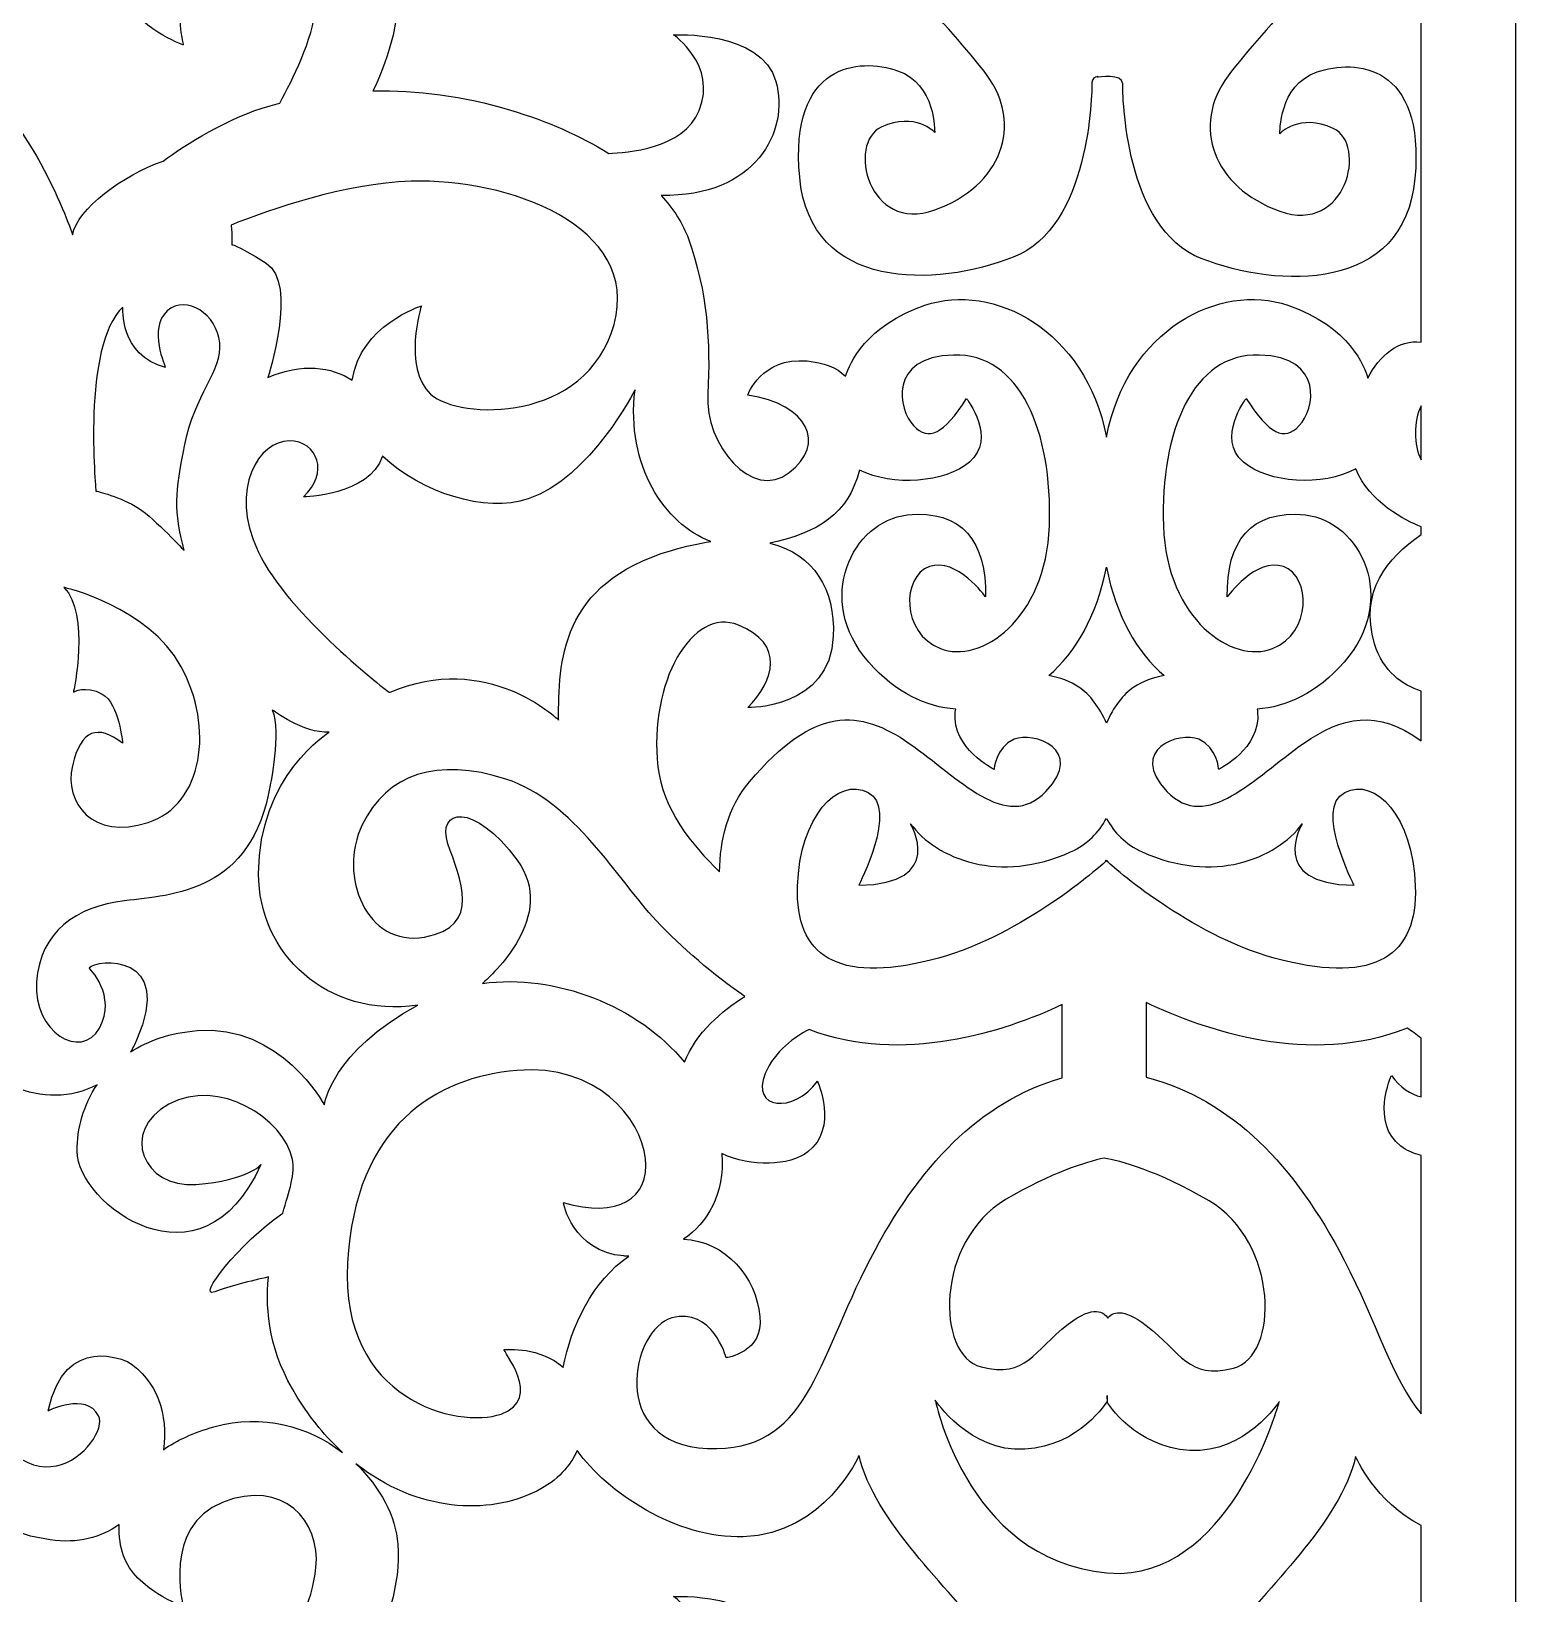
# Model space of a CAD drawing. Header units: centimetres. Extents: x -27.5 to -15.8, y -2.4 to 9.5.
# Drawn here: x -23.952 to -21.897, y -0.72 to 1.443 of the extents above; entities that cross this region are included whole.
import ezdxf

# ---------------------------------------------------------------- set-up
doc = ezdxf.new("R2010")
doc.units = ezdxf.units.CM
doc.header["$MEASUREMENT"] = 0
doc.layers.add('layer 1', color=7, linetype='Continuous')

msp = doc.modelspace()

# ---------------------------------------------------------------- linework, layer by layer
at = {"layer": 'layer 1', "color": 250}
for points, knots in [([(-21.89665, -2.43716), (-21.89665, -2.43716), (-27.5, -2.43716), (-27.5, -2.43716), (-27.5, -2.43716), (-27.5, -2.43716), (-27.5, 9.5), (-27.5, 9.5), (-27.5, 9.5), (-27.5, 9.5), (-21.89665, 9.5), (-21.89665, 9.5), (-21.89665, 9.5), (-21.89665, 9.5), (-21.89665, -2.43716), (-21.89665, -2.43716)], [0, 0, 0, 0, 0.2, 0.2, 0.2, 0.2, 0.4, 0.4, 0.4, 0.4, 0.6, 0.6, 0.6, 0.6, 1, 1, 1, 1]), ([(-22.02772, 1.53902), (-22.02772, 1.53902), (-22.02772, 1.01259), (-22.02772, 1.01259), (-22.02772, 1.01259), (-22.05931, 1.01693), (-22.08468, 0.99401), (-22.10155, 0.96295), (-22.10155, 0.96295), (-22.10532, 0.97703), (-22.1256, 1.03428), (-22.21207, 1.06376), (-22.21207, 1.06376), (-22.3067, 1.09599), (-22.43469, 1.0297), (-22.46329, 0.88135), (-22.46329, 0.88135), (-22.49188, 1.0297), (-22.61989, 1.09599), (-22.71449, 1.06376), (-22.71449, 1.06376), (-22.7963, 1.03587), (-22.81891, 0.98314), (-22.82429, 0.9656), (-22.82429, 0.9656), (-22.83716, 0.97761), (-22.85491, 0.98468), (-22.87766, 0.98662), (-22.87766, 0.98662), (-22.94131, 0.9921), (-22.9598, 0.93932), (-22.9598, 0.93932), (-22.9598, 0.93932), (-22.87559, 0.92659), (-22.85096, 0.87202), (-22.9023, 0.83199), (-22.9023, 0.83199), (-22.95365, 0.79199), (-23.01935, 0.8702), (-23.01527, 0.94116), (-23.01527, 0.94116), (-23.01115, 1.01209), (-23.01527, 1.08122), (-23.04194, 1.15583), (-23.04194, 1.15583), (-23.04937, 1.17655), (-23.06236, 1.19673), (-23.07986, 1.21584), (-23.07986, 1.21584), (-22.94843, 1.21345), (-22.90179, 1.3048), (-22.92074, 1.37359), (-22.92074, 1.37359), (-22.94043, 1.44511), (-23.06253, 1.43814), (-23.06253, 1.43814), (-23.06253, 1.43814), (-23.06253, 1.43814), (-23.00149, 1.39625), (-23.02711, 1.33346), (-23.02711, 1.33346), (-23.04878, 1.28031), (-23.12817, 1.27462), (-23.15215, 1.27414), (-23.15215, 1.27414), (-23.19126, 1.29835), (-23.23786, 1.31892), (-23.28837, 1.33408), (-23.28837, 1.33408), (-23.35364, 1.3537), (-23.4184, 1.36161), (-23.47865, 1.36058), (-23.47865, 1.36058), (-23.46121, 1.39686), (-23.43997, 1.45397), (-23.44419, 1.51059), (-23.44419, 1.51059), (-23.45112, 1.60426), (-23.56802, 1.71023), (-23.69878, 1.67327), (-23.69878, 1.67327), (-23.72782, 1.66507), (-23.75095, 1.65401), (-23.7692, 1.64126), (-23.7692, 1.64126), (-23.76154, 1.69), (-23.77647, 1.74033), (-23.81863, 1.76584), (-23.81863, 1.76584), (-23.81863, 1.76584), (-23.9057, 1.80769), (-23.9281, 1.69751), (-23.9281, 1.69751), (-23.9281, 1.69751), (-23.87586, 1.72394), (-23.85844, 1.69089), (-23.85844, 1.69089), (-23.84102, 1.65784), (-23.96792, 1.51236), (-24.05002, 1.77023), (-24.05002, 1.77023), (-24.05002, 1.77023), (-24.07988, 1.97741), (-24.14208, 2.03692), (-24.14208, 2.03692), (-24.2043, 2.09644), (-24.24161, 2.16037), (-24.20678, 2.22649), (-24.20678, 2.22649), (-24.17395, 2.28885), (-24.1256, 2.31785), (-24.05137, 2.30803), (-24.05137, 2.30803), (-24.057, 2.28394), (-24.05831, 2.25893), (-24.05233, 2.23451), (-24.05233, 2.23451), (-24.03207, 2.15163), (-23.93132, 2.11073), (-23.86062, 2.14915), (-23.86062, 2.14915), (-23.8794, 2.12097), (-23.88822, 2.08826), (-23.88822, 2.05736), (-23.88822, 2.05736), (-23.88822, 1.98373), (-23.71548, 1.85526), (-23.634, 2.03859), (-23.634, 2.03859), (-23.634, 2.03859), (-23.6503, 2.01695), (-23.72362, 2.01116), (-23.72362, 2.01116), (-23.79697, 2.00539), (-23.82956, 2.08477), (-23.76111, 2.12231), (-23.76111, 2.12231), (-23.69266, 2.15985), (-23.6014, 2.10211), (-23.59001, 2.04581), (-23.59001, 2.04581), (-23.58629, 2.02746), (-23.59432, 2.0022), (-23.6036, 1.97127), (-23.6036, 1.97127), (-23.66311, 1.93058), (-23.72457, 1.85182), (-23.69757, 1.86248), (-23.69757, 1.86248), (-23.67959, 1.86955), (-23.64626, 1.87772), (-23.6232, 1.88297), (-23.6232, 1.88297), (-23.62814, 1.83399), (-23.6216, 1.7778), (-23.58349, 1.7167), (-23.58349, 1.7167), (-23.48897, 1.5651), (-23.34201, 1.54097), (-23.25178, 1.58662), (-23.25178, 1.58662), (-23.22275, 1.60131), (-23.20532, 1.62132), (-23.19605, 1.64266), (-23.19605, 1.64266), (-23.15486, 1.58511), (-23.05901, 1.5202), (-22.96596, 1.5232), (-22.96596, 1.5232), (-22.85301, 1.52685), (-22.80577, 1.63599), (-22.80577, 1.63599), (-22.80577, 1.63599), (-22.78525, 1.54504), (-22.68052, 1.45226), (-22.62916, 1.38313), (-22.62916, 1.38313), (-22.57782, 1.31401), (-22.60863, 1.2285), (-22.70105, 1.19573), (-22.70105, 1.19573), (-22.79346, 1.16299), (-22.82222, 1.28852), (-22.77498, 1.31037), (-22.77498, 1.31037), (-22.72777, 1.3322), (-22.70105, 1.30308), (-22.70105, 1.30308), (-22.70105, 1.30308), (-22.70105, 1.30308), (-22.699, 1.3704), (-22.75239, 1.38858), (-22.75239, 1.38858), (-22.80577, 1.40678), (-22.9023, 1.3995), (-22.88793, 1.24123), (-22.88793, 1.24123), (-22.87354, 1.08295), (-22.699, 1.08843), (-22.5922, 1.13027), (-22.5922, 1.13027), (-22.48541, 1.1721), (-22.48335, 1.35768), (-22.48335, 1.37221), (-22.48335, 1.37221), (-22.48335, 1.37671), (-22.47999, 1.37931), (-22.47536, 1.38075), (-22.47536, 1.38075), (-22.47536, 1.38075), (-22.47569, 1.37956), (-22.47569, 1.37956), (-22.47569, 1.37956), (-22.47569, 1.37956), (-22.44078, 1.38503), (-22.44078, 1.37046), (-22.44078, 1.37046), (-22.44078, 1.35593), (-22.43873, 1.17036), (-22.33194, 1.12852), (-22.33194, 1.12852), (-22.22516, 1.08667), (-22.05059, 1.0812), (-22.03621, 1.23948), (-22.03621, 1.23948), (-22.02183, 1.39775), (-22.11835, 1.40503), (-22.17176, 1.38683), (-22.17176, 1.38683), (-22.22516, 1.36865), (-22.22309, 1.30135), (-22.22309, 1.30135), (-22.22309, 1.30135), (-22.22309, 1.30135), (-22.1964, 1.33045), (-22.14917, 1.30861), (-22.14917, 1.30861), (-22.10194, 1.28679), (-22.1307, 1.16126), (-22.22309, 1.19401), (-22.22309, 1.19401), (-22.31552, 1.22675), (-22.34631, 1.31225), (-22.29498, 1.38138), (-22.29498, 1.38138), (-22.24364, 1.45053), (-22.1389, 1.54329), (-22.11835, 1.63426), (-22.11835, 1.63426), (-22.11835, 1.63426), (-22.09088, 1.57077), (-22.02772, 1.53902)], [0, 0, 0, 0, 0.015625, 0.015625, 0.015625, 0.015625, 0.03125, 0.03125, 0.03125, 0.03125, 0.046875, 0.046875, 0.046875, 0.046875, 0.0625, 0.0625, 0.0625, 0.0625, 0.078125, 0.078125, 0.078125, 0.078125, 0.09375, 0.09375, 0.09375, 0.09375, 0.109375, 0.109375, 0.109375, 0.109375, 0.125, 0.125, 0.125, 0.125, 0.140625, 0.140625, 0.140625, 0.140625, 0.15625, 0.15625, 0.15625, 0.15625, 0.171875, 0.171875, 0.171875, 0.171875, 0.1875, 0.1875, 0.1875, 0.1875, 0.203125, 0.203125, 0.203125, 0.203125, 0.21875, 0.21875, 0.21875, 0.21875, 0.234375, 0.234375, 0.234375, 0.234375, 0.25, 0.25, 0.25, 0.25, 0.265625, 0.265625, 0.265625, 0.265625, 0.28125, 0.28125, 0.28125, 0.28125, 0.296875, 0.296875, 0.296875, 0.296875, 0.3125, 0.3125, 0.3125, 0.3125, 0.328125, 0.328125, 0.328125, 0.328125, 0.34375, 0.34375, 0.34375, 0.34375, 0.359375, 0.359375, 0.359375, 0.359375, 0.375, 0.375, 0.375, 0.375, 0.390625, 0.390625, 0.390625, 0.390625, 0.40625, 0.40625, 0.40625, 0.40625, 0.421875, 0.421875, 0.421875, 0.421875, 0.4375, 0.4375, 0.4375, 0.4375, 0.453125, 0.453125, 0.453125, 0.453125, 0.46875, 0.46875, 0.46875, 0.46875, 0.484375, 0.484375, 0.484375, 0.484375, 0.5, 0.5, 0.5, 0.5, 0.515625, 0.515625, 0.515625, 0.515625, 0.53125, 0.53125, 0.53125, 0.53125, 0.546875, 0.546875, 0.546875, 0.546875, 0.5625, 0.5625, 0.5625, 0.5625, 0.578125, 0.578125, 0.578125, 0.578125, 0.59375, 0.59375, 0.59375, 0.59375, 0.609375, 0.609375, 0.609375, 0.609375, 0.625, 0.625, 0.625, 0.625, 0.640625, 0.640625, 0.640625, 0.640625, 0.65625, 0.65625, 0.65625, 0.65625, 0.671875, 0.671875, 0.671875, 0.671875, 0.6875, 0.6875, 0.6875, 0.6875, 0.703125, 0.703125, 0.703125, 0.703125, 0.71875, 0.71875, 0.71875, 0.71875, 0.734375, 0.734375, 0.734375, 0.734375, 0.75, 0.75, 0.75, 0.75, 0.765625, 0.765625, 0.765625, 0.765625, 0.78125, 0.78125, 0.78125, 0.78125, 0.796875, 0.796875, 0.796875, 0.796875, 0.8125, 0.8125, 0.8125, 0.8125, 0.828125, 0.828125, 0.828125, 0.828125, 0.84375, 0.84375, 0.84375, 0.84375, 0.859375, 0.859375, 0.859375, 0.859375, 0.875, 0.875, 0.875, 0.875, 0.890625, 0.890625, 0.890625, 0.890625, 0.90625, 0.90625, 0.90625, 0.90625, 0.921875, 0.921875, 0.921875, 0.921875, 0.9375, 0.9375, 0.9375, 0.9375, 0.953125, 0.953125, 0.953125, 0.953125, 0.96875, 0.96875, 0.96875, 0.96875, 1, 1, 1, 1]), ([(-24.45203, 1.54068), (-24.44704, 1.53867), (-24.44176, 1.53683), (-24.43617, 1.53524), (-24.43617, 1.53524), (-24.30941, 1.49909), (-24.15045, 1.58662), (-24.09459, 1.67228), (-24.09459, 1.67228), (-24.09459, 1.67228), (-24.07739, 1.54099), (-23.92562, 1.51894), (-23.92562, 1.51894), (-23.88725, 1.51338), (-23.85494, 1.52248), (-23.8297, 1.54015), (-23.8297, 1.54015), (-23.83093, 1.52289), (-23.82844, 1.50704), (-23.824, 1.49458), (-23.824, 1.49458), (-23.8073, 1.44773), (-23.74123, 1.42419), (-23.74123, 1.42419), (-23.74123, 1.42419), (-23.74123, 1.42419), (-23.77075, 1.53508), (-23.68688, 1.56854), (-23.68688, 1.56854), (-23.60302, 1.60203), (-23.55114, 1.54283), (-23.55751, 1.47842), (-23.55751, 1.47842), (-23.56234, 1.42964), (-23.58981, 1.37707), (-23.6077, 1.34373), (-23.6077, 1.34373), (-23.61218, 1.34258), (-23.61659, 1.34139), (-23.62096, 1.34014), (-23.62096, 1.34014), (-23.68154, 1.32274), (-23.73778, 1.28625), (-23.7692, 1.26329), (-23.7692, 1.26329), (-23.82429, 1.24481), (-23.88833, 1.19659), (-23.89458, 1.16152), (-23.89458, 1.16152), (-23.89458, 1.16152), (-23.95504, 1.34547), (-24.06806, 1.40133), (-24.06806, 1.40133), (-24.12211, 1.42808), (-24.18336, 1.41644), (-24.23891, 1.38303), (-24.23891, 1.38303), (-24.23947, 1.40295), (-24.2495, 1.42255), (-24.27535, 1.43933), (-24.27535, 1.43933), (-24.27535, 1.43933), (-24.24549, 1.3732), (-24.30271, 1.34675), (-24.30271, 1.34675), (-24.35994, 1.3203), (-24.49183, 1.35557), (-24.50178, 1.41728), (-24.50178, 1.41728), (-24.51161, 1.47834), (-24.45328, 1.53939), (-24.45203, 1.54068)], [0, 0, 0, 0, 0.0526316, 0.0526316, 0.0526316, 0.0526316, 0.1052632, 0.1052632, 0.1052632, 0.1052632, 0.1578947, 0.1578947, 0.1578947, 0.1578947, 0.2105263, 0.2105263, 0.2105263, 0.2105263, 0.2631579, 0.2631579, 0.2631579, 0.2631579, 0.3157895, 0.3157895, 0.3157895, 0.3157895, 0.3684211, 0.3684211, 0.3684211, 0.3684211, 0.4210526, 0.4210526, 0.4210526, 0.4210526, 0.4736842, 0.4736842, 0.4736842, 0.4736842, 0.5263158, 0.5263158, 0.5263158, 0.5263158, 0.5789474, 0.5789474, 0.5789474, 0.5789474, 0.6315789, 0.6315789, 0.6315789, 0.6315789, 0.6842105, 0.6842105, 0.6842105, 0.6842105, 0.7368421, 0.7368421, 0.7368421, 0.7368421, 0.7894737, 0.7894737, 0.7894737, 0.7894737, 0.8421053, 0.8421053, 0.8421053, 0.8421053, 0.8947368, 0.8947368, 0.8947368, 0.8947368, 1, 1, 1, 1]), ([(-23.50725, 0.96), (-23.53613, 0.97865), (-23.57686, 0.98437), (-23.62431, 0.96385), (-23.62431, 0.96385), (-23.62431, 0.96385), (-23.58182, 1.09402), (-23.6265, 1.12195), (-23.6265, 1.12195), (-23.67117, 1.14988), (-23.67381, 1.14757), (-23.67381, 1.14757), (-23.67381, 1.14757), (-23.67381, 1.14757), (-23.67358, 1.15899), (-23.67487, 1.1749), (-23.67487, 1.1749), (-23.62085, 1.19656), (-23.51792, 1.23266), (-23.42568, 1.23558), (-23.42568, 1.23558), (-23.29321, 1.23976), (-23.10713, 1.1741), (-23.14497, 1.0372), (-23.14497, 1.0372), (-23.18282, 0.90028), (-23.35945, 0.9045), (-23.39885, 0.94081), (-23.39885, 0.94081), (-23.43828, 0.97713), (-23.4116, 1.06302), (-23.4116, 1.06302), (-23.4116, 1.06302), (-23.4116, 1.06302), (-23.49644, 1.03597), (-23.50725, 0.96)], [0, 0, 0, 0, 0.1, 0.1, 0.1, 0.1, 0.2, 0.2, 0.2, 0.2, 0.3, 0.3, 0.3, 0.3, 0.4, 0.4, 0.4, 0.4, 0.5, 0.5, 0.5, 0.5, 0.6, 0.6, 0.6, 0.6, 0.7, 0.7, 0.7, 0.7, 0.8, 0.8, 0.8, 0.8, 1, 1, 1, 1]), ([(-23.86218, 0.80656), (-23.86218, 0.80656), (-23.88186, 1.00894), (-23.82475, 1.06128), (-23.82475, 1.06128), (-23.82475, 1.06128), (-23.83011, 0.99465), (-23.76585, 0.97744), (-23.76585, 0.97744), (-23.76585, 0.97744), (-23.79011, 1.03224), (-23.76343, 1.05588), (-23.76343, 1.05588), (-23.73676, 1.0795), (-23.69431, 1.05051), (-23.69067, 1.01183), (-23.69067, 1.01183), (-23.68703, 0.97318), (-23.72583, 0.93986), (-23.73916, 0.87112), (-23.73916, 0.87112), (-23.75253, 0.80237), (-23.75457, 0.7802), (-23.73982, 0.72399), (-23.73982, 0.72399), (-23.73982, 0.72399), (-23.77966, 0.76712), (-23.80326, 0.78281), (-23.80326, 0.78281), (-23.82687, 0.7985), (-23.86218, 0.80656), (-23.86218, 0.80656)], [0, 0, 0, 0, 0.1111111, 0.1111111, 0.1111111, 0.1111111, 0.2222222, 0.2222222, 0.2222222, 0.2222222, 0.3333333, 0.3333333, 0.3333333, 0.3333333, 0.4444444, 0.4444444, 0.4444444, 0.4444444, 0.5555556, 0.5555556, 0.5555556, 0.5555556, 0.6666667, 0.6666667, 0.6666667, 0.6666667, 0.7777778, 0.7777778, 0.7777778, 0.7777778, 1, 1, 1, 1]), ([(-22.99879, 0.27942), (-23.03767, 0.31623), (-23.07783, 0.36722), (-23.08422, 0.42476), (-23.08422, 0.42476), (-23.09711, 0.54084), (-23.03696, 0.6474), (-22.97251, 0.62077), (-22.97251, 0.62077), (-22.90806, 0.59413), (-22.92311, 0.54465), (-22.95962, 0.50657), (-22.95962, 0.50657), (-22.95962, 0.50657), (-22.84578, 0.50468), (-22.84147, 0.60553), (-22.84147, 0.60553), (-22.83873, 0.66992), (-22.86773, 0.71909), (-22.92925, 0.73438), (-22.92925, 0.73438), (-22.86273, 0.74866), (-22.82061, 0.77435), (-22.8053, 0.83555), (-22.8053, 0.83555), (-22.75916, 0.8124), (-22.68606, 0.8181), (-22.65305, 0.84639), (-22.65305, 0.84639), (-22.6145, 0.87948), (-22.65678, 0.93456), (-22.65678, 0.93456), (-22.65678, 0.93456), (-22.68913, 0.88498), (-22.70903, 0.87507), (-22.73019, 0.89709), (-22.73019, 0.89709), (-22.75133, 0.91913), (-22.76632, 0.99217), (-22.67485, 0.99486), (-22.67485, 0.99486), (-22.58339, 0.99758), (-22.53766, 0.88954), (-22.54222, 0.75856), (-22.54222, 0.75856), (-22.5468, 0.62754), (-22.63827, 0.56678), (-22.69316, 0.5884), (-22.69316, 0.5884), (-22.74804, 0.61001), (-22.74652, 0.68833), (-22.7084, 0.70185), (-22.7084, 0.70185), (-22.67028, 0.71533), (-22.63066, 0.65996), (-22.63066, 0.65996), (-22.63066, 0.65996), (-22.62913, 0.73559), (-22.66266, 0.7815), (-22.7389, 0.77339), (-22.7389, 0.77339), (-22.81511, 0.7653), (-22.86846, 0.65591), (-22.79225, 0.56948), (-22.79225, 0.56948), (-22.75433, 0.52649), (-22.71263, 0.50723), (-22.67183, 0.50471), (-22.67183, 0.50471), (-22.67216, 0.50326), (-22.67241, 0.50183), (-22.67255, 0.50034), (-22.67255, 0.50034), (-22.67744, 0.4498), (-22.61877, 0.42096), (-22.61877, 0.42096), (-22.61877, 0.42096), (-22.61877, 0.42096), (-22.61715, 0.45126), (-22.59108, 0.46279), (-22.59108, 0.46279), (-22.565, 0.47436), (-22.49166, 0.44837), (-22.54707, 0.39062), (-22.54707, 0.39062), (-22.60249, 0.33289), (-22.66746, 0.40955), (-22.73621, 0.45712), (-22.73621, 0.45712), (-22.80495, 0.50468), (-22.86724, 0.51041), (-22.95748, 0.40384), (-22.95748, 0.40384), (-22.9878, 0.36799), (-22.99824, 0.32316), (-22.99879, 0.27942)], [0, 0, 0, 0, 0.04, 0.04, 0.04, 0.04, 0.08, 0.08, 0.08, 0.08, 0.12, 0.12, 0.12, 0.12, 0.16, 0.16, 0.16, 0.16, 0.2, 0.2, 0.2, 0.2, 0.24, 0.24, 0.24, 0.24, 0.28, 0.28, 0.28, 0.28, 0.32, 0.32, 0.32, 0.32, 0.36, 0.36, 0.36, 0.36, 0.4, 0.4, 0.4, 0.4, 0.44, 0.44, 0.44, 0.44, 0.48, 0.48, 0.48, 0.48, 0.52, 0.52, 0.52, 0.52, 0.56, 0.56, 0.56, 0.56, 0.6, 0.6, 0.6, 0.6, 0.64, 0.64, 0.64, 0.64, 0.68, 0.68, 0.68, 0.68, 0.72, 0.72, 0.72, 0.72, 0.76, 0.76, 0.76, 0.76, 0.8, 0.8, 0.8, 0.8, 0.84, 0.84, 0.84, 0.84, 0.88, 0.88, 0.88, 0.88, 0.92, 0.92, 0.92, 0.92, 1, 1, 1, 1]), ([(-22.02772, 0.75683), (-22.02772, 0.75683), (-22.02772, 0.74628), (-22.02772, 0.74628), (-22.02772, 0.74628), (-22.07459, 0.71335), (-22.11345, 0.66859), (-22.09202, 0.59505), (-22.09202, 0.59505), (-22.08069, 0.55615), (-22.05292, 0.53801), (-22.02772, 0.52962), (-22.02772, 0.52962), (-22.02772, 0.52962), (-22.02772, 0.46064), (-22.02772, 0.46064), (-22.02772, 0.46064), (-22.08853, 0.50548), (-22.13756, 0.49367), (-22.19038, 0.45712), (-22.19038, 0.45712), (-22.25913, 0.40955), (-22.32411, 0.33289), (-22.3795, 0.39062), (-22.3795, 0.39062), (-22.43492, 0.44837), (-22.36157, 0.47436), (-22.33551, 0.46279), (-22.33551, 0.46279), (-22.30945, 0.45126), (-22.30781, 0.42096), (-22.30781, 0.42096), (-22.30781, 0.42096), (-22.30781, 0.42096), (-22.24915, 0.4498), (-22.25404, 0.50034), (-22.25404, 0.50034), (-22.25418, 0.50183), (-22.25442, 0.50326), (-22.25474, 0.50471), (-22.25474, 0.50471), (-22.21397, 0.50723), (-22.17226, 0.52649), (-22.13434, 0.56948), (-22.13434, 0.56948), (-22.05813, 0.65591), (-22.11147, 0.7653), (-22.1877, 0.77339), (-22.1877, 0.77339), (-22.26393, 0.7815), (-22.29745, 0.73559), (-22.29593, 0.65996), (-22.29593, 0.65996), (-22.29593, 0.65996), (-22.2563, 0.71533), (-22.21819, 0.70185), (-22.21819, 0.70185), (-22.18008, 0.68833), (-22.17855, 0.61001), (-22.23344, 0.5884), (-22.23344, 0.5884), (-22.28832, 0.56678), (-22.37978, 0.62754), (-22.38436, 0.75856), (-22.38436, 0.75856), (-22.38893, 0.88954), (-22.3432, 0.99758), (-22.25172, 0.99486), (-22.25172, 0.99486), (-22.16025, 0.99217), (-22.17525, 0.91913), (-22.19641, 0.89709), (-22.19641, 0.89709), (-22.21754, 0.87507), (-22.23745, 0.88498), (-22.26981, 0.93456), (-22.26981, 0.93456), (-22.26981, 0.93456), (-22.31211, 0.87948), (-22.27353, 0.84639), (-22.27353, 0.84639), (-22.23972, 0.81741), (-22.16379, 0.81215), (-22.11793, 0.83733), (-22.11793, 0.83733), (-22.09956, 0.79082), (-22.04925, 0.76571), (-22.02772, 0.75683)], [0, 0, 0, 0, 0.0434783, 0.0434783, 0.0434783, 0.0434783, 0.0869565, 0.0869565, 0.0869565, 0.0869565, 0.1304348, 0.1304348, 0.1304348, 0.1304348, 0.173913, 0.173913, 0.173913, 0.173913, 0.2173913, 0.2173913, 0.2173913, 0.2173913, 0.2608696, 0.2608696, 0.2608696, 0.2608696, 0.3043478, 0.3043478, 0.3043478, 0.3043478, 0.3478261, 0.3478261, 0.3478261, 0.3478261, 0.3913043, 0.3913043, 0.3913043, 0.3913043, 0.4347826, 0.4347826, 0.4347826, 0.4347826, 0.4782609, 0.4782609, 0.4782609, 0.4782609, 0.5217391, 0.5217391, 0.5217391, 0.5217391, 0.5652174, 0.5652174, 0.5652174, 0.5652174, 0.6086957, 0.6086957, 0.6086957, 0.6086957, 0.6521739, 0.6521739, 0.6521739, 0.6521739, 0.6956522, 0.6956522, 0.6956522, 0.6956522, 0.7391304, 0.7391304, 0.7391304, 0.7391304, 0.7826087, 0.7826087, 0.7826087, 0.7826087, 0.826087, 0.826087, 0.826087, 0.826087, 0.8695652, 0.8695652, 0.8695652, 0.8695652, 0.9130435, 0.9130435, 0.9130435, 0.9130435, 1, 1, 1, 1]), ([(-23.01076, 0.7365), (-23.02769, 0.73409), (-23.04592, 0.73008), (-23.06545, 0.72431), (-23.06545, 0.72431), (-23.22013, 0.67864), (-23.22171, 0.56937), (-23.22171, 0.48946), (-23.22171, 0.48946), (-23.22171, 0.48946), (-23.32053, 0.58653), (-23.45588, 0.52753), (-23.45588, 0.52753), (-23.45588, 0.52753), (-23.59601, 0.63404), (-23.63763, 0.72289), (-23.63763, 0.72289), (-23.67928, 0.81173), (-23.63492, 0.87597), (-23.59476, 0.87597), (-23.59476, 0.87597), (-23.55462, 0.87597), (-23.53926, 0.83097), (-23.57468, 0.79858), (-23.57468, 0.79858), (-23.57468, 0.79858), (-23.48465, 0.79949), (-23.46527, 0.85463), (-23.46527, 0.85463), (-23.41247, 0.8043), (-23.32273, 0.7757), (-23.26373, 0.79561), (-23.26373, 0.79561), (-23.17748, 0.82473), (-23.11589, 0.94659), (-23.11589, 0.94659), (-23.11589, 0.94659), (-23.12853, 0.84144), (-23.07533, 0.76114), (-23.01076, 0.7365)], [0, 0, 0, 0, 0.0909091, 0.0909091, 0.0909091, 0.0909091, 0.1818182, 0.1818182, 0.1818182, 0.1818182, 0.2727273, 0.2727273, 0.2727273, 0.2727273, 0.3636364, 0.3636364, 0.3636364, 0.3636364, 0.4545455, 0.4545455, 0.4545455, 0.4545455, 0.5454545, 0.5454545, 0.5454545, 0.5454545, 0.6363636, 0.6363636, 0.6363636, 0.6363636, 0.7272727, 0.7272727, 0.7272727, 0.7272727, 0.8181818, 0.8181818, 0.8181818, 0.8181818, 1, 1, 1, 1]), ([(-22.02772, 0.92438), (-22.02772, 0.92438), (-22.02772, 0.84992), (-22.02772, 0.84992), (-22.02772, 0.84992), (-22.03818, 0.87006), (-22.03798, 0.90344), (-22.02772, 0.92438)], [0, 0, 0, 0, 0.3333333, 0.3333333, 0.3333333, 0.3333333, 1, 1, 1, 1]), ([(-22.46329, 0.70111), (-22.47669, 0.63282), (-22.50603, 0.58274), (-22.54312, 0.55113), (-22.54312, 0.55113), (-22.52787, 0.5482), (-22.51351, 0.54292), (-22.50144, 0.53498), (-22.50144, 0.53498), (-22.48606, 0.52486), (-22.4727, 0.50685), (-22.46329, 0.4851), (-22.46329, 0.4851), (-22.45388, 0.50685), (-22.44053, 0.52486), (-22.42514, 0.53498), (-22.42514, 0.53498), (-22.41308, 0.54292), (-22.39871, 0.5482), (-22.38347, 0.55113), (-22.38347, 0.55113), (-22.42055, 0.58274), (-22.44988, 0.63282), (-22.46329, 0.70111)], [0, 0, 0, 0, 0.1428571, 0.1428571, 0.1428571, 0.1428571, 0.2857143, 0.2857143, 0.2857143, 0.2857143, 0.4285714, 0.4285714, 0.4285714, 0.4285714, 0.5714286, 0.5714286, 0.5714286, 0.5714286, 0.7142857, 0.7142857, 0.7142857, 0.7142857, 1, 1, 1, 1]), ([(-23.89325, 0.52796), (-23.89325, 0.52796), (-23.86965, 0.63645), (-23.90655, 0.67305), (-23.90655, 0.67305), (-23.90655, 0.67305), (-23.78999, 0.6469), (-23.74425, 0.56325), (-23.74425, 0.56325), (-23.69849, 0.4796), (-23.71326, 0.37243), (-23.78999, 0.34758), (-23.78999, 0.34758), (-23.8667, 0.32277), (-23.90655, 0.37504), (-23.89474, 0.42602), (-23.89474, 0.42602), (-23.88293, 0.477), (-23.85932, 0.48351), (-23.82537, 0.45737), (-23.82537, 0.45737), (-23.82537, 0.45737), (-23.82982, 0.51226), (-23.85341, 0.52534), (-23.85341, 0.52534), (-23.87702, 0.53841), (-23.89325, 0.52796), (-23.89325, 0.52796)], [0, 0, 0, 0, 0.125, 0.125, 0.125, 0.125, 0.25, 0.25, 0.25, 0.25, 0.375, 0.375, 0.375, 0.375, 0.5, 0.5, 0.5, 0.5, 0.625, 0.625, 0.625, 0.625, 0.75, 0.75, 0.75, 0.75, 1, 1, 1, 1]), ([(-23.8141, 0.03007), (-23.81112, 0.03508), (-23.80837, 0.04044), (-23.80591, 0.04611), (-23.80591, 0.04611), (-23.75251, 0.16799), (-23.86135, 0.15889), (-23.87162, 0.14617), (-23.87162, 0.14617), (-23.87162, 0.14617), (-23.83246, 0.10801), (-23.85733, 0.06284), (-23.85733, 0.06284), (-23.88221, 0.01765), (-23.9494, 0.05733), (-23.94441, 0.12676), (-23.94441, 0.12676), (-23.93945, 0.19618), (-23.88968, 0.23145), (-23.8225, 0.23916), (-23.8225, 0.23916), (-23.75532, 0.24688), (-23.64572, 0.25168), (-23.62109, 0.39902), (-23.62109, 0.39902), (-23.62109, 0.39902), (-23.60547, 0.47142), (-23.61806, 0.50355), (-23.61806, 0.50355), (-23.61806, 0.50355), (-23.57392, 0.47002), (-23.53922, 0.47282), (-23.53922, 0.47282), (-23.53922, 0.47282), (-23.63701, 0.41183), (-23.63701, 0.27676), (-23.63701, 0.27676), (-23.63701, 0.16614), (-23.54281, 0.07634), (-23.41639, 0.09471), (-23.41639, 0.09471), (-23.53625, 0.02999), (-23.5461, -0.04337), (-23.5461, -0.04337), (-23.5461, -0.04337), (-23.5461, -0.04337), (-23.60625, 0.06889), (-23.72224, 0.05937), (-23.72224, 0.05937), (-23.75949, 0.05633), (-23.78993, 0.04563), (-23.8141, 0.03007)], [0, 0, 0, 0, 0.0714286, 0.0714286, 0.0714286, 0.0714286, 0.1428571, 0.1428571, 0.1428571, 0.1428571, 0.2142857, 0.2142857, 0.2142857, 0.2142857, 0.2857143, 0.2857143, 0.2857143, 0.2857143, 0.3571429, 0.3571429, 0.3571429, 0.3571429, 0.4285714, 0.4285714, 0.4285714, 0.4285714, 0.5, 0.5, 0.5, 0.5, 0.5714286, 0.5714286, 0.5714286, 0.5714286, 0.6428571, 0.6428571, 0.6428571, 0.6428571, 0.7142857, 0.7142857, 0.7142857, 0.7142857, 0.7857143, 0.7857143, 0.7857143, 0.7857143, 0.8571429, 0.8571429, 0.8571429, 0.8571429, 1, 1, 1, 1]), ([(-23.04722, 0.01549), (-23.11144, 0.09412), (-23.22628, 0.13834), (-23.32721, 0.12481), (-23.32721, 0.12481), (-23.31433, 0.13582), (-23.22246, 0.21852), (-23.27899, 0.29534), (-23.27899, 0.29534), (-23.33971, 0.37779), (-23.391, 0.36584), (-23.3748, 0.31802), (-23.3748, 0.31802), (-23.35859, 0.27022), (-23.32623, 0.2033), (-23.4072, 0.18896), (-23.4072, 0.18896), (-23.48814, 0.17462), (-23.52725, 0.27381), (-23.49351, 0.34433), (-23.49351, 0.34433), (-23.4598, 0.41485), (-23.38927, 0.43808), (-23.29474, 0.40765), (-23.29474, 0.40765), (-23.20024, 0.37719), (-23.14007, 0.26872), (-23.08638, 0.21164), (-23.08638, 0.21164), (-23.05078, 0.17381), (-23.00766, 0.13683), (-22.96385, 0.10676), (-22.96385, 0.10676), (-22.99462, 0.08743), (-23.03196, 0.05598), (-23.04722, 0.01549)], [0, 0, 0, 0, 0.1, 0.1, 0.1, 0.1, 0.2, 0.2, 0.2, 0.2, 0.3, 0.3, 0.3, 0.3, 0.4, 0.4, 0.4, 0.4, 0.5, 0.5, 0.5, 0.5, 0.6, 0.6, 0.6, 0.6, 0.7, 0.7, 0.7, 0.7, 0.8, 0.8, 0.8, 0.8, 1, 1, 1, 1]), ([(-22.46329, 0.35325), (-22.47351, 0.33395), (-22.48957, 0.31755), (-22.51285, 0.30691), (-22.51285, 0.30691), (-22.61062, 0.26215), (-22.69863, 0.29679), (-22.73448, 0.34588), (-22.73448, 0.34588), (-22.73448, 0.34588), (-22.68395, 0.26215), (-22.80617, 0.26072), (-22.80617, 0.26072), (-22.80617, 0.26072), (-22.75076, 0.36752), (-22.79315, 0.38917), (-22.79315, 0.38917), (-22.8355, 0.41083), (-22.88765, 0.35597), (-22.89091, 0.25927), (-22.89091, 0.25927), (-22.89418, 0.16254), (-22.8355, 0.12502), (-22.70677, 0.15679), (-22.70677, 0.15679), (-22.58797, 0.18609), (-22.48027, 0.27932), (-22.46436, 0.29353), (-22.46436, 0.29353), (-22.46436, 0.29353), (-22.46424, 0.29534), (-22.46424, 0.29534), (-22.46424, 0.29534), (-22.46424, 0.29534), (-22.46391, 0.29504), (-22.46329, 0.29447), (-22.46329, 0.29447), (-22.46266, 0.29504), (-22.46233, 0.29534), (-22.46233, 0.29534), (-22.46233, 0.29534), (-22.46233, 0.29534), (-22.46225, 0.29353), (-22.46225, 0.29353), (-22.46225, 0.29353), (-22.44638, 0.27935), (-22.33866, 0.1861), (-22.21982, 0.15679), (-22.21982, 0.15679), (-22.09108, 0.12502), (-22.03242, 0.16254), (-22.03566, 0.25927), (-22.03566, 0.25927), (-22.03894, 0.35597), (-22.09108, 0.41083), (-22.13346, 0.38917), (-22.13346, 0.38917), (-22.17581, 0.36752), (-22.12041, 0.26072), (-22.12041, 0.26072), (-22.12041, 0.26072), (-22.24264, 0.26215), (-22.1921, 0.34588), (-22.1921, 0.34588), (-22.1921, 0.34588), (-22.22796, 0.29679), (-22.31597, 0.26215), (-22.41374, 0.30691), (-22.41374, 0.30691), (-22.43701, 0.31755), (-22.45308, 0.33395), (-22.46329, 0.35325)], [0, 0, 0, 0, 0.0526316, 0.0526316, 0.0526316, 0.0526316, 0.1052632, 0.1052632, 0.1052632, 0.1052632, 0.1578947, 0.1578947, 0.1578947, 0.1578947, 0.2105263, 0.2105263, 0.2105263, 0.2105263, 0.2631579, 0.2631579, 0.2631579, 0.2631579, 0.3157895, 0.3157895, 0.3157895, 0.3157895, 0.3684211, 0.3684211, 0.3684211, 0.3684211, 0.4210526, 0.4210526, 0.4210526, 0.4210526, 0.4736842, 0.4736842, 0.4736842, 0.4736842, 0.5263158, 0.5263158, 0.5263158, 0.5263158, 0.5789474, 0.5789474, 0.5789474, 0.5789474, 0.6315789, 0.6315789, 0.6315789, 0.6315789, 0.6842105, 0.6842105, 0.6842105, 0.6842105, 0.7368421, 0.7368421, 0.7368421, 0.7368421, 0.7894737, 0.7894737, 0.7894737, 0.7894737, 0.8421053, 0.8421053, 0.8421053, 0.8421053, 0.8947368, 0.8947368, 0.8947368, 0.8947368, 1, 1, 1, 1]), ([(-23.5209, -0.52463), (-23.56776, -0.48903), (-23.63143, -0.47013), (-23.69878, -0.48916), (-23.69878, -0.48916), (-23.7276, -0.49731), (-23.75061, -0.50827), (-23.76878, -0.5209), (-23.76878, -0.5209), (-23.76206, -0.47298), (-23.77723, -0.42397), (-23.81863, -0.39892), (-23.81863, -0.39892), (-23.81863, -0.39892), (-23.9057, -0.35706), (-23.9281, -0.46725), (-23.9281, -0.46725), (-23.9281, -0.46725), (-23.87586, -0.44081), (-23.85844, -0.47386), (-23.85844, -0.47386), (-23.84102, -0.50692), (-23.96792, -0.6524), (-24.05002, -0.39452), (-24.05002, -0.39452), (-24.05002, -0.39452), (-24.07988, -0.18734), (-24.14208, -0.12783), (-24.14208, -0.12783), (-24.2043, -0.06832), (-24.24161, -0.00438), (-24.20678, 0.06174), (-24.20678, 0.06174), (-24.17395, 0.12409), (-24.1256, 0.15309), (-24.05137, 0.14328), (-24.05137, 0.14328), (-24.057, 0.11918), (-24.05831, 0.09417), (-24.05233, 0.06975), (-24.05233, 0.06975), (-24.03207, -0.01312), (-23.93132, -0.05402), (-23.86062, -0.0156), (-23.86062, -0.0156), (-23.8794, -0.04379), (-23.88822, -0.07649), (-23.88822, -0.10739), (-23.88822, -0.10739), (-23.88822, -0.18103), (-23.71548, -0.30949), (-23.634, -0.12616), (-23.634, -0.12616), (-23.634, -0.12616), (-23.6503, -0.1478), (-23.72362, -0.15359), (-23.72362, -0.15359), (-23.79697, -0.15936), (-23.82956, -0.07998), (-23.76111, -0.04245), (-23.76111, -0.04245), (-23.69266, -0.00491), (-23.6014, -0.06264), (-23.59001, -0.11895), (-23.59001, -0.11895), (-23.58629, -0.13729), (-23.59432, -0.16256), (-23.6036, -0.19348), (-23.6036, -0.19348), (-23.66311, -0.23418), (-23.72457, -0.31293), (-23.69757, -0.30227), (-23.69757, -0.30227), (-23.67959, -0.2952), (-23.64626, -0.28704), (-23.6232, -0.28178), (-23.6232, -0.28178), (-23.62814, -0.33076), (-23.6216, -0.38695), (-23.58349, -0.44806), (-23.58349, -0.44806), (-23.56445, -0.4786), (-23.5433, -0.50396), (-23.5209, -0.52463)], [0, 0, 0, 0, 0.0454545, 0.0454545, 0.0454545, 0.0454545, 0.0909091, 0.0909091, 0.0909091, 0.0909091, 0.1363636, 0.1363636, 0.1363636, 0.1363636, 0.1818182, 0.1818182, 0.1818182, 0.1818182, 0.2272727, 0.2272727, 0.2272727, 0.2272727, 0.2727273, 0.2727273, 0.2727273, 0.2727273, 0.3181818, 0.3181818, 0.3181818, 0.3181818, 0.3636364, 0.3636364, 0.3636364, 0.3636364, 0.4090909, 0.4090909, 0.4090909, 0.4090909, 0.4545455, 0.4545455, 0.4545455, 0.4545455, 0.5, 0.5, 0.5, 0.5, 0.5454545, 0.5454545, 0.5454545, 0.5454545, 0.5909091, 0.5909091, 0.5909091, 0.5909091, 0.6363636, 0.6363636, 0.6363636, 0.6363636, 0.6818182, 0.6818182, 0.6818182, 0.6818182, 0.7272727, 0.7272727, 0.7272727, 0.7272727, 0.7727273, 0.7727273, 0.7727273, 0.7727273, 0.8181818, 0.8181818, 0.8181818, 0.8181818, 0.8636364, 0.8636364, 0.8636364, 0.8636364, 0.9090909, 0.9090909, 0.9090909, 0.9090909, 1, 1, 1, 1]), ([(-23.04878, -0.22953), (-23.01591, -0.20685), (-22.99146, -0.16763), (-22.99557, -0.11097), (-22.99557, -0.11097), (-22.95444, -0.1303), (-22.90233, -0.12811), (-22.8767, -0.10854), (-22.8767, -0.10854), (-22.83391, -0.07586), (-22.86342, -0.01051), (-22.86342, -0.01051), (-22.86342, -0.01051), (-22.8959, -0.05625), (-22.95639, -0.04974), (-22.93573, -0.00006), (-22.93573, -0.00006), (-22.92263, 0.03146), (-22.89409, 0.05088), (-22.87497, 0.06086), (-22.87497, 0.06086), (-22.74521, 0.01169), (-22.60573, 0.0575), (-22.52443, 0.09531), (-22.52443, 0.09531), (-22.52443, 0.09531), (-22.52443, -0.00591), (-22.52443, -0.00591), (-22.52443, -0.00591), (-22.63909, -0.03862), (-22.72367, -0.1291), (-22.7899, -0.2565), (-22.7899, -0.2565), (-22.8651, -0.40114), (-22.87585, -0.52485), (-23.01546, -0.51913), (-23.01546, -0.51913), (-23.15513, -0.51341), (-23.12073, -0.35358), (-23.06488, -0.33833), (-23.06488, -0.33833), (-23.00905, -0.32313), (-22.98971, -0.39355), (-22.98971, -0.39355), (-22.98971, -0.39355), (-22.98971, -0.39355), (-22.93705, -0.3866), (-22.94317, -0.33664), (-22.94317, -0.33664), (-22.94773, -0.28199), (-22.99086, -0.23187), (-23.04878, -0.22953)], [0, 0, 0, 0, 0.0714286, 0.0714286, 0.0714286, 0.0714286, 0.1428571, 0.1428571, 0.1428571, 0.1428571, 0.2142857, 0.2142857, 0.2142857, 0.2142857, 0.2857143, 0.2857143, 0.2857143, 0.2857143, 0.3571429, 0.3571429, 0.3571429, 0.3571429, 0.4285714, 0.4285714, 0.4285714, 0.4285714, 0.5, 0.5, 0.5, 0.5, 0.5714286, 0.5714286, 0.5714286, 0.5714286, 0.6428571, 0.6428571, 0.6428571, 0.6428571, 0.7142857, 0.7142857, 0.7142857, 0.7142857, 0.7857143, 0.7857143, 0.7857143, 0.7857143, 0.8571429, 0.8571429, 0.8571429, 0.8571429, 1, 1, 1, 1]), ([(-22.02772, 0.04885), (-22.02772, 0.04885), (-22.02772, -0.03237), (-22.02772, -0.03237), (-22.02772, -0.03237), (-22.04164, -0.02907), (-22.05704, -0.01937), (-22.06879, -0.00281), (-22.06879, -0.00281), (-22.06879, -0.00281), (-22.09829, -0.06816), (-22.0555, -0.10082), (-22.0555, -0.10082), (-22.04814, -0.10645), (-22.03858, -0.11066), (-22.02772, -0.11333), (-22.02772, -0.11333), (-22.02772, -0.11333), (-22.02772, -0.47135), (-22.02772, -0.47135), (-22.02772, -0.47135), (-22.06757, -0.42297), (-22.08949, -0.34433), (-22.13423, -0.25827), (-22.13423, -0.25827), (-22.20215, -0.12762), (-22.28935, -0.03581), (-22.4085, -0.00523), (-22.4085, -0.00523), (-22.4085, -0.00523), (-22.4085, 0.09831), (-22.4085, 0.09831), (-22.4085, 0.09831), (-22.32731, 0.05953), (-22.18139, 0.00919), (-22.0469, 0.06265), (-22.0469, 0.06265), (-22.04073, 0.05889), (-22.03415, 0.0543), (-22.02772, 0.04885)], [0, 0, 0, 0, 0.0909091, 0.0909091, 0.0909091, 0.0909091, 0.1818182, 0.1818182, 0.1818182, 0.1818182, 0.2727273, 0.2727273, 0.2727273, 0.2727273, 0.3636364, 0.3636364, 0.3636364, 0.3636364, 0.4545455, 0.4545455, 0.4545455, 0.4545455, 0.5454545, 0.5454545, 0.5454545, 0.5454545, 0.6363636, 0.6363636, 0.6363636, 0.6363636, 0.7272727, 0.7272727, 0.7272727, 0.7272727, 0.8181818, 0.8181818, 0.8181818, 0.8181818, 1, 1, 1, 1]), ([(-23.21515, -0.40696), (-23.21519, -0.40694), (-23.21524, -0.40689), (-23.21526, -0.40684), (-23.21526, -0.40684), (-23.24749, -0.3783), (-23.2926, -0.38213), (-23.29689, -0.38213), (-23.29689, -0.38213), (-23.30119, -0.38213), (-23.24105, -0.45063), (-23.30119, -0.47155), (-23.30119, -0.47155), (-23.36133, -0.49247), (-23.5246, -0.45253), (-23.51387, -0.26223), (-23.51387, -0.26223), (-23.50313, -0.07192), (-23.39142, -0.00531), (-23.27971, 0.00419), (-23.27971, 0.00419), (-23.168, 0.01373), (-23.10785, -0.06241), (-23.10142, -0.11759), (-23.10142, -0.11759), (-23.09498, -0.17277), (-23.14007, -0.20132), (-23.21526, -0.1785), (-23.21526, -0.1785), (-23.21526, -0.1785), (-23.20238, -0.24699), (-23.13148, -0.25271), (-23.13148, -0.25271), (-23.12919, -0.2529), (-23.12687, -0.253), (-23.1245, -0.25302), (-23.1245, -0.25302), (-23.17434, -0.28676), (-23.20471, -0.35039), (-23.21515, -0.40696)], [0, 0, 0, 0, 0.0909091, 0.0909091, 0.0909091, 0.0909091, 0.1818182, 0.1818182, 0.1818182, 0.1818182, 0.2727273, 0.2727273, 0.2727273, 0.2727273, 0.3636364, 0.3636364, 0.3636364, 0.3636364, 0.4545455, 0.4545455, 0.4545455, 0.4545455, 0.5454545, 0.5454545, 0.5454545, 0.5454545, 0.6363636, 0.6363636, 0.6363636, 0.6363636, 0.7272727, 0.7272727, 0.7272727, 0.7272727, 0.8181818, 0.8181818, 0.8181818, 0.8181818, 1, 1, 1, 1]), ([(-22.46643, -0.11713), (-22.44463, -0.12102), (-22.39298, -0.134), (-22.32112, -0.17642), (-22.32112, -0.17642), (-22.22445, -0.23354), (-22.22389, -0.39208), (-22.28744, -0.40794), (-22.28744, -0.40794), (-22.35098, -0.42382), (-22.35914, -0.38632), (-22.40805, -0.34878), (-22.40805, -0.34878), (-22.44123, -0.32328), (-22.45563, -0.33108), (-22.46146, -0.33871), (-22.46146, -0.33871), (-22.46637, -0.33074), (-22.48035, -0.31957), (-22.51612, -0.34703), (-22.51612, -0.34703), (-22.565, -0.38457), (-22.57315, -0.42209), (-22.6367, -0.40621), (-22.6367, -0.40621), (-22.70026, -0.39034), (-22.69968, -0.23177), (-22.60302, -0.17468), (-22.60302, -0.17468), (-22.53947, -0.13717), (-22.49172, -0.12269), (-22.46643, -0.11713)], [0, 0, 0, 0, 0.1111111, 0.1111111, 0.1111111, 0.1111111, 0.2222222, 0.2222222, 0.2222222, 0.2222222, 0.3333333, 0.3333333, 0.3333333, 0.3333333, 0.4444444, 0.4444444, 0.4444444, 0.4444444, 0.5555556, 0.5555556, 0.5555556, 0.5555556, 0.6666667, 0.6666667, 0.6666667, 0.6666667, 0.7777778, 0.7777778, 0.7777778, 0.7777778, 1, 1, 1, 1]), ([(-22.46209, -0.44588), (-22.46209, -0.44588), (-22.4618, -0.45559), (-22.4618, -0.45559), (-22.4618, -0.45559), (-22.4618, -0.45559), (-22.42434, -0.51768), (-22.34773, -0.52201), (-22.34773, -0.52201), (-22.27115, -0.52634), (-22.22389, -0.45416), (-22.22389, -0.45416), (-22.22389, -0.45416), (-22.22389, -0.45416), (-22.28618, -0.68642), (-22.44359, -0.69228), (-22.44359, -0.69228), (-22.44359, -0.69228), (-22.44359, -0.6922), (-22.44359, -0.6922), (-22.44359, -0.6922), (-22.65268, -0.68913), (-22.70026, -0.45241), (-22.70026, -0.45241), (-22.70026, -0.45241), (-22.70026, -0.45241), (-22.65302, -0.52457), (-22.5764, -0.52026), (-22.5764, -0.52026), (-22.49981, -0.51592), (-22.46233, -0.45384), (-22.46233, -0.45384), (-22.46233, -0.45384), (-22.46233, -0.45384), (-22.46209, -0.44588), (-22.46209, -0.44588)], [0, 0, 0, 0, 0.1, 0.1, 0.1, 0.1, 0.2, 0.2, 0.2, 0.2, 0.3, 0.3, 0.3, 0.3, 0.4, 0.4, 0.4, 0.4, 0.5, 0.5, 0.5, 0.5, 0.6, 0.6, 0.6, 0.6, 0.7, 0.7, 0.7, 0.7, 0.8, 0.8, 0.8, 0.8, 1, 1, 1, 1]), ([(-23.82984, -0.62472), (-23.83068, -0.64104), (-23.82823, -0.65599), (-23.824, -0.66786), (-23.824, -0.66786), (-23.8073, -0.7147), (-23.74123, -0.73824), (-23.74123, -0.73824), (-23.74123, -0.73824), (-23.74123, -0.73824), (-23.77075, -0.62736), (-23.68688, -0.5939), (-23.68688, -0.5939), (-23.60302, -0.56041), (-23.55114, -0.6196), (-23.55751, -0.68402), (-23.55751, -0.68402), (-23.56234, -0.7328), (-23.58981, -0.78536), (-23.6077, -0.81871), (-23.6077, -0.81871), (-23.61218, -0.81985), (-23.61659, -0.82105), (-23.62096, -0.8223), (-23.62096, -0.8223), (-23.68154, -0.8397), (-23.73778, -0.87619), (-23.7692, -0.89914), (-23.7692, -0.89914), (-23.82429, -0.91763), (-23.88833, -0.96585), (-23.89458, -1.00092), (-23.89458, -1.00092), (-23.89458, -1.00092), (-23.95504, -0.81696), (-24.06806, -0.7611), (-24.06806, -0.7611), (-24.12211, -0.73435), (-24.18336, -0.746), (-24.23891, -0.77941), (-24.23891, -0.77941), (-24.23947, -0.75948), (-24.2495, -0.73989), (-24.27535, -0.72311), (-24.27535, -0.72311), (-24.27535, -0.72311), (-24.24549, -0.78923), (-24.30271, -0.81569), (-24.30271, -0.81569), (-24.35994, -0.84213), (-24.49183, -0.80687), (-24.50178, -0.74516), (-24.50178, -0.74516), (-24.51075, -0.68948), (-24.46303, -0.63381), (-24.4536, -0.62346), (-24.4536, -0.62346), (-24.44815, -0.62573), (-24.44235, -0.62775), (-24.43617, -0.62952), (-24.43617, -0.62952), (-24.30941, -0.66566), (-24.15045, -0.57814), (-24.09459, -0.49247), (-24.09459, -0.49247), (-24.09459, -0.49247), (-24.07739, -0.62376), (-23.92562, -0.64581), (-23.92562, -0.64581), (-23.88732, -0.65137), (-23.85506, -0.64232), (-23.82984, -0.62472)], [0, 0, 0, 0, 0.0526316, 0.0526316, 0.0526316, 0.0526316, 0.1052632, 0.1052632, 0.1052632, 0.1052632, 0.1578947, 0.1578947, 0.1578947, 0.1578947, 0.2105263, 0.2105263, 0.2105263, 0.2105263, 0.2631579, 0.2631579, 0.2631579, 0.2631579, 0.3157895, 0.3157895, 0.3157895, 0.3157895, 0.3684211, 0.3684211, 0.3684211, 0.3684211, 0.4210526, 0.4210526, 0.4210526, 0.4210526, 0.4736842, 0.4736842, 0.4736842, 0.4736842, 0.5263158, 0.5263158, 0.5263158, 0.5263158, 0.5789474, 0.5789474, 0.5789474, 0.5789474, 0.6315789, 0.6315789, 0.6315789, 0.6315789, 0.6842105, 0.6842105, 0.6842105, 0.6842105, 0.7368421, 0.7368421, 0.7368421, 0.7368421, 0.7894737, 0.7894737, 0.7894737, 0.7894737, 0.8421053, 0.8421053, 0.8421053, 0.8421053, 0.8947368, 0.8947368, 0.8947368, 0.8947368, 1, 1, 1, 1]), ([(-22.02772, -0.62575), (-22.02772, -0.62575), (-22.02772, -1.14985), (-22.02772, -1.14985), (-22.02772, -1.14985), (-22.05931, -1.14551), (-22.08468, -1.16842), (-22.10155, -1.19948), (-22.10155, -1.19948), (-22.10532, -1.1854), (-22.1256, -1.12816), (-22.21207, -1.09867), (-22.21207, -1.09867), (-22.3067, -1.06644), (-22.43469, -1.13274), (-22.46329, -1.28109), (-22.46329, -1.28109), (-22.49188, -1.13274), (-22.61989, -1.06644), (-22.71449, -1.09867), (-22.71449, -1.09867), (-22.7963, -1.12657), (-22.81891, -1.1793), (-22.82429, -1.19684), (-22.82429, -1.19684), (-22.83716, -1.18483), (-22.85491, -1.17776), (-22.87766, -1.17581), (-22.87766, -1.17581), (-22.94131, -1.17033), (-22.9598, -1.22311), (-22.9598, -1.22311), (-22.9598, -1.22311), (-22.87559, -1.23584), (-22.85096, -1.29042), (-22.9023, -1.33044), (-22.9023, -1.33044), (-22.95365, -1.37045), (-23.01935, -1.29223), (-23.01527, -1.22128), (-23.01527, -1.22128), (-23.01115, -1.15034), (-23.01527, -1.08122), (-23.04194, -1.00661), (-23.04194, -1.00661), (-23.04937, -0.98589), (-23.06236, -0.96571), (-23.07986, -0.9466), (-23.07986, -0.9466), (-22.94843, -0.94898), (-22.90179, -0.85764), (-22.92074, -0.78884), (-22.92074, -0.78884), (-22.94043, -0.71732), (-23.06253, -0.7243), (-23.06253, -0.7243), (-23.06253, -0.7243), (-23.06253, -0.7243), (-23.00149, -0.76619), (-23.02711, -0.82898), (-23.02711, -0.82898), (-23.04878, -0.88212), (-23.12817, -0.88782), (-23.15215, -0.8883), (-23.15215, -0.8883), (-23.19126, -0.86409), (-23.23786, -0.84352), (-23.28837, -0.82835), (-23.28837, -0.82835), (-23.35364, -0.80874), (-23.4184, -0.80082), (-23.47865, -0.80186), (-23.47865, -0.80186), (-23.46121, -0.76557), (-23.43997, -0.70847), (-23.44419, -0.65185), (-23.44419, -0.65185), (-23.44706, -0.6132), (-23.46866, -0.57248), (-23.5022, -0.54055), (-23.5022, -0.54055), (-23.41728, -0.60743), (-23.31886, -0.61207), (-23.25178, -0.57814), (-23.25178, -0.57814), (-23.22275, -0.56344), (-23.20532, -0.54343), (-23.19605, -0.52209), (-23.19605, -0.52209), (-23.15486, -0.57964), (-23.05901, -0.64455), (-22.96596, -0.64155), (-22.96596, -0.64155), (-22.85301, -0.63791), (-22.80577, -0.52876), (-22.80577, -0.52876), (-22.80577, -0.52876), (-22.78525, -0.61971), (-22.68052, -0.71249), (-22.62916, -0.78163), (-22.62916, -0.78163), (-22.57782, -0.85075), (-22.60863, -0.93626), (-22.70105, -0.96903), (-22.70105, -0.96903), (-22.79346, -1.00176), (-22.82222, -0.87624), (-22.77498, -0.85438), (-22.77498, -0.85438), (-22.72777, -0.83256), (-22.70105, -0.86168), (-22.70105, -0.86168), (-22.70105, -0.86168), (-22.70105, -0.86168), (-22.699, -0.79435), (-22.75239, -0.77617), (-22.75239, -0.77617), (-22.80577, -0.75798), (-22.9023, -0.76525), (-22.88793, -0.92353), (-22.88793, -0.92353), (-22.87354, -1.08181), (-22.699, -1.07633), (-22.5922, -1.03449), (-22.5922, -1.03449), (-22.48541, -0.99266), (-22.48335, -0.80708), (-22.48335, -0.79255), (-22.48335, -0.79255), (-22.48335, -0.78804), (-22.47999, -0.78544), (-22.47536, -0.78401), (-22.47536, -0.78401), (-22.47536, -0.78401), (-22.47569, -0.78519), (-22.47569, -0.78519), (-22.47569, -0.78519), (-22.47569, -0.78519), (-22.44078, -0.77972), (-22.44078, -0.79429), (-22.44078, -0.79429), (-22.44078, -0.80883), (-22.43873, -0.99439), (-22.33194, -1.03623), (-22.33194, -1.03623), (-22.22516, -1.07808), (-22.05059, -1.08356), (-22.03621, -0.92527), (-22.03621, -0.92527), (-22.02183, -0.767), (-22.11835, -0.75972), (-22.17176, -0.77792), (-22.17176, -0.77792), (-22.22516, -0.79611), (-22.22309, -0.86341), (-22.22309, -0.86341), (-22.22309, -0.86341), (-22.22309, -0.86341), (-22.1964, -0.8343), (-22.14917, -0.85614), (-22.14917, -0.85614), (-22.10194, -0.87797), (-22.1307, -1.00349), (-22.22309, -0.97074), (-22.22309, -0.97074), (-22.31552, -0.93801), (-22.34631, -0.8525), (-22.29498, -0.78337), (-22.29498, -0.78337), (-22.24364, -0.71422), (-22.1389, -0.62146), (-22.11835, -0.5305), (-22.11835, -0.5305), (-22.11835, -0.5305), (-22.09088, -0.59401), (-22.02772, -0.62575)], [0, 0, 0, 0, 0.0222222, 0.0222222, 0.0222222, 0.0222222, 0.0444444, 0.0444444, 0.0444444, 0.0444444, 0.0666667, 0.0666667, 0.0666667, 0.0666667, 0.0888889, 0.0888889, 0.0888889, 0.0888889, 0.1111111, 0.1111111, 0.1111111, 0.1111111, 0.1333333, 0.1333333, 0.1333333, 0.1333333, 0.1555556, 0.1555556, 0.1555556, 0.1555556, 0.1777778, 0.1777778, 0.1777778, 0.1777778, 0.2, 0.2, 0.2, 0.2, 0.2222222, 0.2222222, 0.2222222, 0.2222222, 0.2444444, 0.2444444, 0.2444444, 0.2444444, 0.2666667, 0.2666667, 0.2666667, 0.2666667, 0.2888889, 0.2888889, 0.2888889, 0.2888889, 0.3111111, 0.3111111, 0.3111111, 0.3111111, 0.3333333, 0.3333333, 0.3333333, 0.3333333, 0.3555556, 0.3555556, 0.3555556, 0.3555556, 0.3777778, 0.3777778, 0.3777778, 0.3777778, 0.4, 0.4, 0.4, 0.4, 0.4222222, 0.4222222, 0.4222222, 0.4222222, 0.4444444, 0.4444444, 0.4444444, 0.4444444, 0.4666667, 0.4666667, 0.4666667, 0.4666667, 0.4888889, 0.4888889, 0.4888889, 0.4888889, 0.5111111, 0.5111111, 0.5111111, 0.5111111, 0.5333333, 0.5333333, 0.5333333, 0.5333333, 0.5555556, 0.5555556, 0.5555556, 0.5555556, 0.5777778, 0.5777778, 0.5777778, 0.5777778, 0.6, 0.6, 0.6, 0.6, 0.6222222, 0.6222222, 0.6222222, 0.6222222, 0.6444444, 0.6444444, 0.6444444, 0.6444444, 0.6666667, 0.6666667, 0.6666667, 0.6666667, 0.6888889, 0.6888889, 0.6888889, 0.6888889, 0.7111111, 0.7111111, 0.7111111, 0.7111111, 0.7333333, 0.7333333, 0.7333333, 0.7333333, 0.7555556, 0.7555556, 0.7555556, 0.7555556, 0.7777778, 0.7777778, 0.7777778, 0.7777778, 0.8, 0.8, 0.8, 0.8, 0.8222222, 0.8222222, 0.8222222, 0.8222222, 0.8444444, 0.8444444, 0.8444444, 0.8444444, 0.8666667, 0.8666667, 0.8666667, 0.8666667, 0.8888889, 0.8888889, 0.8888889, 0.8888889, 0.9111111, 0.9111111, 0.9111111, 0.9111111, 0.9333333, 0.9333333, 0.9333333, 0.9333333, 0.9555556, 0.9555556, 0.9555556, 0.9555556, 1, 1, 1, 1])]:
    msp.add_open_spline(points, degree=3, knots=knots, dxfattribs=at)

doc.saveas('drawing.dxf')
